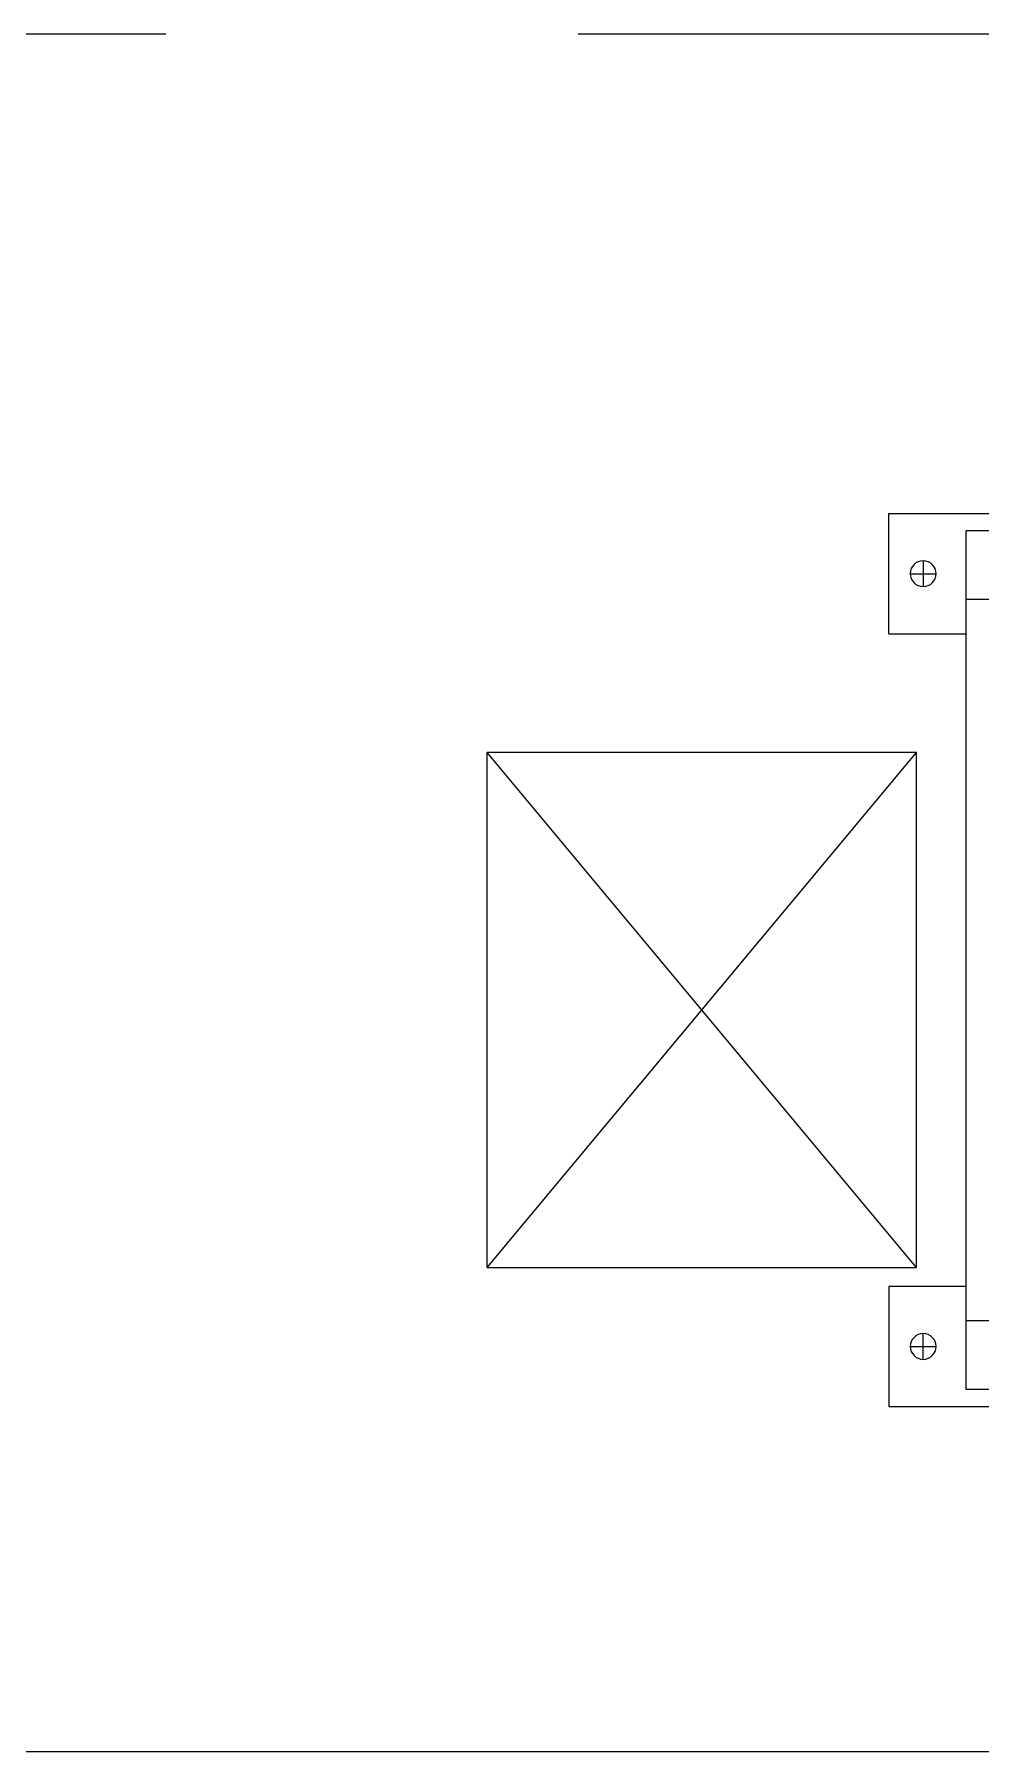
# Model space of a CAD drawing. Header units: metres. Extents: x 497148 to 498044, y 2998751 to 2999627.
# Drawn here: x 497606.698 to 497607.249, y 2999597.699 to 2999598.699 of the extents above; entities that cross this region are included whole.
import ezdxf

# ---------------------------------------------------------------- set-up
doc = ezdxf.new("R2010")
doc.units = ezdxf.units.M
doc.linetypes.add('ACAD_ISO04W100', pattern=[30.5, 24, -3, 0.5, -3])
doc.linetypes.add('CENTER', pattern=[2, 1.25, -0.25, 0.25, -0.25])
doc.layers.add('DOTE', color=1, linetype='CENTER')
for name, color, linetype, lineweight in [('w-huawei-中心线', 100, 'CENTER', 15), ('YUKEN-粗实线', 4, 'Continuous', 9), ('管道', 7, 'Continuous', 20), ('纸机', 7, 'Continuous', 0), ('设备', 253, 'Continuous', 15)]:
    doc.layers.add(name, color=color, linetype=linetype, lineweight=lineweight)

# ---------------------------------------------------------------- blocks, each defined once
blk = doc.blocks.new('ry65657_2')
at = {"layer": 'w-huawei-中心线'}
for p, q in [((-20, 492.5), (-20, 477.5)), ((-12.5, 485), (-27.5, 485)), ((-20, 27.5), (-20, 42.5)), ((-12.5, 35), (-27.5, 35))]:
    blk.add_line(p, q, dxfattribs=at)
at = {"layer": 'YUKEN-粗实线'}
for p, q in [((0, 520), (-100, 520)), ((0, 450), (0, 520)), ((-705, 510), (-45, 510)), ((-45, 10), (-45, 510)), ((-705, 470), (-45, 470)), ((0, 450), (-45, 450)), ((0, 450), (-45, 450)), ((-705, 50), (-45, 50)), ((-705, 10), (-45, 10)), ((-106.9, 10), (-45, 10)), ((0, 0), (-100, 0))]:
    blk.add_line(p, q, dxfattribs=at)
for points in [[(-45, 70), (0, 70)], [(0, 70), (0, 0)]]:
    blk.add_lwpolyline(points, dxfattribs=at)
for centre in [(-20, 485), (-20, 35)]:
    blk.add_circle(centre, 7.5, dxfattribs=at)
blk = doc.blocks.new('A$C18155853')
at = {"layer": '设备', "color": 4}
for p, q in [((-286.7, -7218), (-536.7, -7218)), ((-286.7, -7518), (-536.7, -7218)), ((-536.7, -7518), (-286.7, -7218)), ((-536.7, -7518), (-536.7, -7218)), ((-286.7, -7518), (-286.7, -7218)), ((-536.7, -7518), (-286.7, -7518))]:
    blk.add_line(p, q, dxfattribs=at)
at = {"layer": '设备', "color": 6, "xscale": -1}
blk.add_blockref('ry65657_2', (-302.9, -7598.9), dxfattribs=at)
blk = doc.blocks.new('A$Ce080179e')
at = {"layer": 'DOTE', "color": 251, "linetype": 'ACAD_ISO04W100', "ltscale": 0.08}
blk.add_line((110.4359, 19.1), (47.828, 19.1), dxfattribs=at)
at = {"layer": '纸机', "linetype": 'ACAD_ISO04W100', "ltscale": 0.05}
blk.add_line((71.7639, 18.1), (86.238, 18.1), dxfattribs=at)
at = {"layer": '管道', "lineweight": 5, "ltscale": 0.05, "xscale": 0.001, "yscale": 0.001, "zscale": 0.001}
blk.add_blockref('A$C18155853', (83.9997, 25.8998), dxfattribs=at)

msp = doc.modelspace()

# ---------------------------------------------------------------- block references
msp.add_blockref('A$Ce080179e', (497523.4984, 2999579.5994))

doc.saveas('drawing.dxf')
